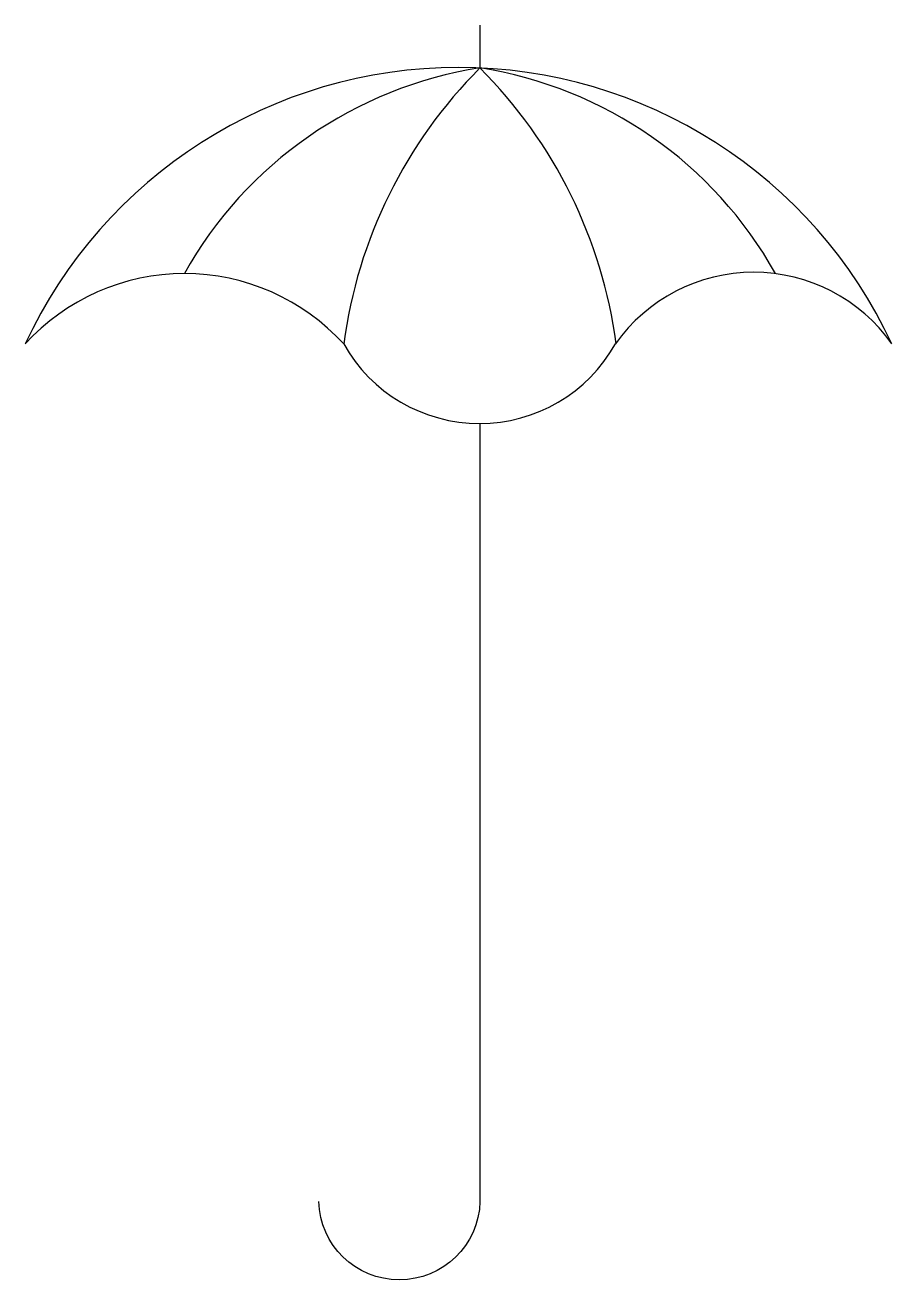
# Model space of a CAD drawing. Header units: millimetres. Extents: x 1739 to 2751, y 597 to 2062.
import ezdxf

# ---------------------------------------------------------------- set-up
doc = ezdxf.new("R2010")
doc.units = ezdxf.units.MM

msp = doc.modelspace()

# ---------------------------------------------------------------- linework, layer by layer
msp.add_lwpolyline([(2270.3, 2062.4), (2270.3, 2012.3)])
msp.add_lwpolyline([(2270.3, 1597), (2270.3, 688.2, -0.972624), (2082, 688.2)], format="xyb")
for centre, radius, start, end in [((2245.2, 1455), 557.9, 24.9007, 155.0993), ((2344.1, 1538.3), 479.8, 98.8548, 150.8325), ((2664.9, 1617.2), 558.4, 134.9625, 172.5195), ((1875.6, 1617.2), 558.4, 7.4805, 45.0375), ((2196.4, 1538.3), 479.8, 29.1675, 81.1452), ((2589.9, 1576.3), 197.4, 35.1436, 144.8564), ((1925.2, 1520.6), 251.5, 42.3091, 137.6909), ((2269.8, 1778.9), 181.9, 209.2932, 330.7068)]:
    msp.add_arc(centre, radius, start, end)

doc.saveas('drawing.dxf')
